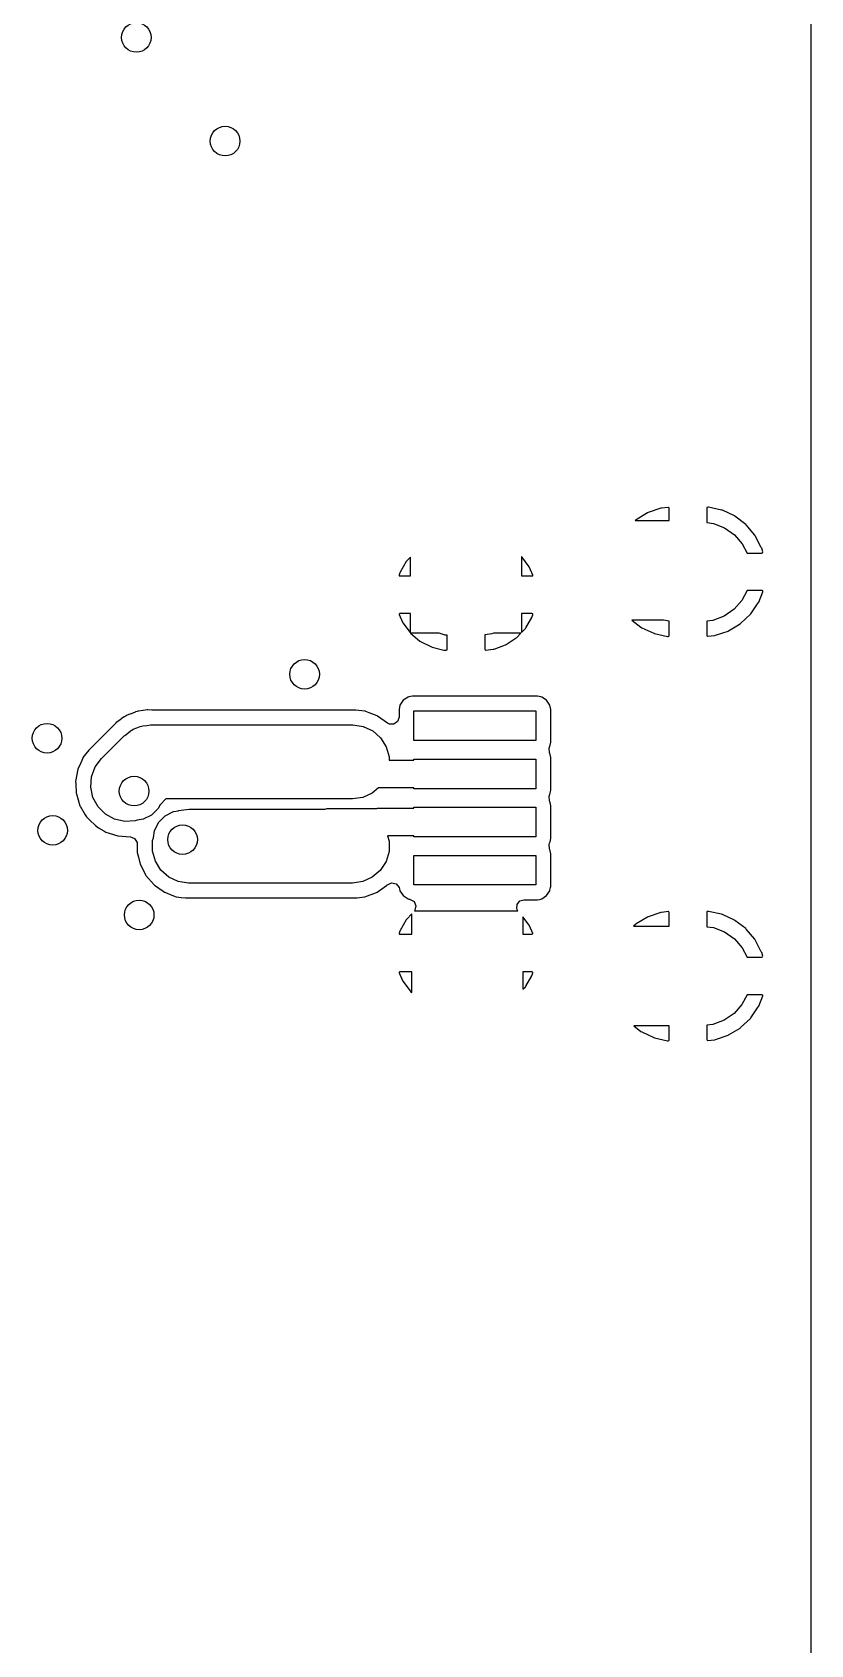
# Model space of a CAD drawing. Extents: x 0.6 to 14.8, y -5.2 to -0.6.
# Drawn here: x 14.386 to 14.8, y -3.117 to -2.259 of the extents above; entities that cross this region are included whole.
import ezdxf

# ---------------------------------------------------------------- set-up
doc = ezdxf.new("R2010")
doc.units = 0
doc.header["$MEASUREMENT"] = 0
doc.layers.add('BLACK', color=7, linetype='CONTINUOUS')

msp = doc.modelspace()

# ---------------------------------------------------------------- linework, layer by layer
at = {"layer": 'BLACK', "linetype": 'CONTINUOUS'}
for p, q in [((14.8002, -0.669762), (14.8002, -4.48772)), ((14.7204, -2.51224), (14.7137, -2.51449)), ((14.7208, -2.51215), (14.7204, -2.51224)), ((14.7245, -2.51175), (14.7208, -2.51215)), ((14.7247, -2.51176), (14.7245, -2.51175)), ((14.7248, -2.51182), (14.7247, -2.51176)), ((14.7249, -2.51232), (14.7248, -2.51182)), ((14.7249, -2.51865), (14.7249, -2.51232)), ((14.7451, -2.51173), (14.7449, -2.51189)), ((14.7449, -2.51189), (14.7449, -2.51982)), ((14.7455, -2.51157), (14.7451, -2.51173)), ((14.7458, -2.51161), (14.7455, -2.51157)), ((14.7528, -2.51317), (14.7458, -2.51161)), ((14.7069, -2.51856), (14.7068, -2.51865)), ((14.7068, -2.51865), (14.7249, -2.51865)), ((14.7073, -2.51831), (14.7069, -2.51856)), ((14.7133, -2.51467), (14.7073, -2.51831)), ((14.7137, -2.51449), (14.7133, -2.51467)), ((14.7449, -2.51982), (14.7484, -2.52028)), ((14.7484, -2.52028), (14.7544, -2.5226)), ((14.7532, -2.5133), (14.7528, -2.51317)), ((14.7596, -2.51629), (14.7532, -2.5133)), ((14.7599, -2.5165), (14.7596, -2.51629)), ((14.7656, -2.52079), (14.7599, -2.5165)), ((14.7659, -2.52108), (14.7656, -2.52079)), ((14.7704, -2.52648), (14.7659, -2.52108)), ((14.7544, -2.5226), (14.7596, -2.52627)), ((14.7596, -2.52627), (14.7638, -2.53108)), ((14.7707, -2.52683), (14.7704, -2.52648)), ((14.7739, -2.53307), (14.7707, -2.52683)), ((14.5873, -2.53814), (14.5853, -2.54025)), ((14.5873, -2.54822), (14.5873, -2.53814)), ((14.6466, -2.53813), (14.6464, -2.53789)), ((14.6464, -2.53789), (14.6464, -2.54822)), ((14.6504, -2.54331), (14.6466, -2.53813)), ((14.7638, -2.53108), (14.7664, -2.53602)), ((14.7664, -2.53602), (14.7742, -2.53602)), ((14.7741, -2.53346), (14.7739, -2.53307)), ((14.7747, -2.53546), (14.7741, -2.53346)), ((14.7742, -2.53602), (14.7746, -2.53587)), ((14.7746, -2.53587), (14.7747, -2.53546)), ((14.5816, -2.54658), (14.5813, -2.54763)), ((14.5818, -2.54617), (14.5816, -2.54658)), ((14.585, -2.54061), (14.5818, -2.54617)), ((14.5853, -2.54025), (14.585, -2.54061)), ((14.6506, -2.5437), (14.6504, -2.54331)), ((14.6523, -2.54777), (14.6506, -2.5437)), ((14.5813, -2.54763), (14.5813, -2.54809)), ((14.5813, -2.54809), (14.5817, -2.54822)), ((14.5817, -2.54822), (14.5873, -2.54822)), ((14.6464, -2.54822), (14.6519, -2.54822)), ((14.6519, -2.54822), (14.6523, -2.54808)), ((14.6523, -2.54808), (14.6523, -2.54777)), ((14.7636, -2.56118), (14.7594, -2.56595)), ((14.7664, -2.55602), (14.7636, -2.56118)), ((14.7744, -2.55602), (14.7664, -2.55602)), ((14.7683, -2.5683), (14.7723, -2.56246)), ((14.7723, -2.56246), (14.7725, -2.56209)), ((14.7725, -2.56209), (14.7747, -2.55659)), ((14.7747, -2.55614), (14.7744, -2.55602)), ((14.7747, -2.55659), (14.7747, -2.55614)), ((14.5817, -2.56822), (14.5813, -2.56836)), ((14.5813, -2.56836), (14.5813, -2.56867)), ((14.5813, -2.56867), (14.583, -2.57274)), ((14.5873, -2.56822), (14.5817, -2.56822)), ((14.5873, -2.57855), (14.5873, -2.56822)), ((14.6464, -2.56822), (14.6464, -2.5783)), ((14.6519, -2.56822), (14.6464, -2.56822)), ((14.6486, -2.57583), (14.6519, -2.57027)), ((14.6523, -2.56835), (14.6519, -2.56822)), ((14.6519, -2.57027), (14.652, -2.56986)), ((14.652, -2.56986), (14.6523, -2.56881)), ((14.6523, -2.56881), (14.6523, -2.56835)), ((14.7218, -2.5718), (14.7051, -2.5718)), ((14.7051, -2.5718), (14.7099, -2.57553)), ((14.7249, -2.57222), (14.7218, -2.5718)), ((14.7249, -2.58014), (14.7249, -2.57222)), ((14.7482, -2.57182), (14.7449, -2.57221)), ((14.7449, -2.57221), (14.7449, -2.57971)), ((14.7541, -2.56957), (14.7482, -2.57182)), ((14.7594, -2.56595), (14.7541, -2.56957)), ((14.7629, -2.57347), (14.7681, -2.56862)), ((14.7681, -2.56862), (14.7683, -2.5683)), ((14.583, -2.57274), (14.5833, -2.57313)), ((14.5833, -2.57313), (14.5871, -2.57831)), ((14.5871, -2.57831), (14.5873, -2.57855)), ((14.6025, -2.57869), (14.5874, -2.57869)), ((14.5874, -2.57869), (14.5923, -2.58281)), ((14.6058, -2.57964), (14.6025, -2.57869)), ((14.6068, -2.57972), (14.6058, -2.57964)), ((14.6068, -2.58742), (14.6068, -2.57972)), ((14.6305, -2.57908), (14.6268, -2.57958)), ((14.6268, -2.57958), (14.6268, -2.58708)), ((14.6314, -2.57869), (14.6305, -2.57908)), ((14.646, -2.57869), (14.6314, -2.57869)), ((14.6382, -2.58468), (14.6436, -2.58115)), ((14.6436, -2.58115), (14.6439, -2.58086)), ((14.6439, -2.58086), (14.646, -2.57869)), ((14.6464, -2.5783), (14.6484, -2.57619)), ((14.6484, -2.57619), (14.6486, -2.57583)), ((14.7099, -2.57553), (14.7103, -2.57575)), ((14.7103, -2.57575), (14.7167, -2.57873)), ((14.7167, -2.57873), (14.7171, -2.57887)), ((14.7171, -2.57887), (14.724, -2.58042)), ((14.724, -2.58042), (14.7243, -2.58046)), ((14.7243, -2.58046), (14.7248, -2.5803)), ((14.7248, -2.5803), (14.7249, -2.58014)), ((14.7449, -2.57971), (14.7451, -2.58021)), ((14.7451, -2.58021), (14.7452, -2.58027)), ((14.7452, -2.58027), (14.7453, -2.58029)), ((14.7453, -2.58029), (14.7491, -2.57988)), ((14.7491, -2.57988), (14.7495, -2.57979)), ((14.7495, -2.57979), (14.7562, -2.57754)), ((14.7562, -2.57754), (14.7565, -2.57736)), ((14.7565, -2.57736), (14.7626, -2.57373)), ((14.7626, -2.57373), (14.7629, -2.57347)), ((14.5923, -2.58281), (14.5927, -2.58306)), ((14.5927, -2.58306), (14.5984, -2.58598)), ((14.5984, -2.58598), (14.5988, -2.58614)), ((14.5988, -2.58614), (14.6051, -2.58768)), ((14.6051, -2.58768), (14.6055, -2.58773)), ((14.6055, -2.58773), (14.6057, -2.58774)), ((14.6057, -2.58774), (14.6058, -2.58775)), ((14.6058, -2.58775), (14.6062, -2.58775)), ((14.6062, -2.58775), (14.6067, -2.58759)), ((14.6067, -2.58759), (14.6068, -2.58742)), ((14.6268, -2.58708), (14.627, -2.58758)), ((14.627, -2.58758), (14.6271, -2.58763)), ((14.6271, -2.58763), (14.6272, -2.58765)), ((14.6272, -2.58765), (14.6313, -2.58718)), ((14.6313, -2.58718), (14.6318, -2.58707)), ((14.6318, -2.58707), (14.6378, -2.58488)), ((14.6378, -2.58488), (14.6382, -2.58468)), ((14.5834, -2.61434), (14.5816, -2.61695)), ((14.586, -2.6126), (14.5834, -2.61434)), ((14.5864, -2.61252), (14.586, -2.6126)), ((14.5873, -2.61234), (14.5864, -2.61252)), ((14.5864, -2.61252), (14.5864, -2.61252)), ((14.5883, -2.61214), (14.5873, -2.61234)), ((14.6548, -2.61214), (14.5883, -2.61214)), ((14.6558, -2.61234), (14.6548, -2.61214)), ((14.6567, -2.61252), (14.6558, -2.61234)), ((14.6571, -2.6126), (14.6567, -2.61252)), ((14.6567, -2.61252), (14.6567, -2.61252)), ((14.6597, -2.61434), (14.6571, -2.6126)), ((14.6615, -2.61695), (14.6597, -2.61434)), ((14.4347, -2.62334), (14.4329, -2.62473)), ((14.4349, -2.6232), (14.4347, -2.62334)), ((14.4352, -2.62306), (14.4349, -2.6232)), ((14.4358, -2.6227), (14.4352, -2.62306)), ((14.436, -2.62263), (14.4358, -2.6227)), ((14.4361, -2.62249), (14.436, -2.62263)), ((14.436, -2.62263), (14.436, -2.62263)), ((14.4385, -2.62161), (14.4361, -2.62249)), ((14.4387, -2.62153), (14.4385, -2.62161)), ((14.4408, -2.62061), (14.4387, -2.62153)), ((14.441, -2.62052), (14.4408, -2.62061)), ((14.4408, -2.62061), (14.4408, -2.62061)), ((14.4413, -2.62046), (14.441, -2.62052)), ((14.442, -2.62026), (14.4413, -2.62046)), ((14.4424, -2.62013), (14.442, -2.62026)), ((14.4426, -2.62011), (14.4424, -2.62013)), ((14.4449, -2.61983), (14.4426, -2.62011)), ((14.4426, -2.62011), (14.4426, -2.62011)), ((14.4451, -2.6198), (14.4449, -2.61983)), ((14.4473, -2.61941), (14.4451, -2.6198)), ((14.4476, -2.61937), (14.4473, -2.61941)), ((14.4473, -2.61941), (14.4473, -2.61941)), ((14.4498, -2.61953), (14.4476, -2.61937)), ((14.4501, -2.61954), (14.4498, -2.61953)), ((14.5582, -2.61954), (14.4501, -2.61954)), ((14.5583, -2.61955), (14.5582, -2.61954)), ((14.5631, -2.62018), (14.5583, -2.61955)), ((14.5633, -2.62021), (14.5631, -2.62018)), ((14.5631, -2.62018), (14.5631, -2.62018)), ((14.5635, -2.62029), (14.5633, -2.62021)), ((14.5654, -2.62103), (14.5635, -2.62029)), ((14.5635, -2.62029), (14.5635, -2.62029)), ((14.5695, -2.62263), (14.5654, -2.62103)), ((14.5697, -2.62277), (14.5695, -2.62263)), ((14.575, -2.62647), (14.5697, -2.62277)), ((14.5697, -2.62277), (14.5697, -2.62277)), ((14.5812, -2.62332), (14.5804, -2.62561)), ((14.5816, -2.61695), (14.5812, -2.61925)), ((14.5812, -2.61925), (14.5812, -2.62332)), ((14.5891, -2.63578), (14.5891, -2.62003)), ((14.5891, -2.62003), (14.654, -2.62003)), ((14.654, -2.62003), (14.654, -2.63578)), ((14.6619, -2.61925), (14.6615, -2.61695)), ((14.6619, -2.63656), (14.6619, -2.61925)), ((14.4289, -2.62827), (14.4162, -2.6409)), ((14.429, -2.62811), (14.4289, -2.62827)), ((14.4305, -2.62645), (14.429, -2.62811)), ((14.4306, -2.62628), (14.4305, -2.62645)), ((14.4305, -2.62645), (14.4305, -2.62645)), ((14.4318, -2.62551), (14.4306, -2.62628)), ((14.4327, -2.62485), (14.4318, -2.62551)), ((14.4329, -2.62473), (14.4327, -2.62485)), ((14.4353, -2.63303), (14.4369, -2.63184)), ((14.4369, -2.63184), (14.4384, -2.63053)), ((14.4384, -2.63053), (14.4391, -2.6302)), ((14.4391, -2.6302), (14.4398, -2.62973)), ((14.4398, -2.62973), (14.4417, -2.62905)), ((14.4417, -2.62905), (14.4435, -2.62822)), ((14.4435, -2.62822), (14.4443, -2.62811)), ((14.4443, -2.62811), (14.445, -2.62784)), ((14.445, -2.62784), (14.447, -2.62771)), ((14.447, -2.62771), (14.449, -2.62743)), ((14.449, -2.62743), (14.5564, -2.62743)), ((14.5564, -2.62743), (14.5566, -2.62743)), ((14.5566, -2.62743), (14.5622, -2.62829)), ((14.5622, -2.62829), (14.5672, -2.63066)), ((14.5672, -2.63066), (14.5714, -2.63436)), ((14.5761, -2.62703), (14.575, -2.62642)), ((14.575, -2.62642), (14.575, -2.62647)), ((14.5785, -2.62703), (14.5761, -2.62703)), ((14.5804, -2.62561), (14.5785, -2.62703)), ((14.4162, -2.6409), (14.4131, -2.64483)), ((14.423, -2.6453), (14.4351, -2.63319)), ((14.4351, -2.63319), (14.4353, -2.63303)), ((14.5714, -2.63436), (14.5744, -2.63908)), ((14.5744, -2.63908), (14.5759, -2.64444)), ((14.654, -2.63578), (14.5891, -2.63578)), ((14.6611, -2.63979), (14.6612, -2.63921)), ((14.6612, -2.64219), (14.6611, -2.63979)), ((14.6612, -2.63921), (14.6613, -2.63918)), ((14.6613, -2.63918), (14.6615, -2.63886)), ((14.6615, -2.63886), (14.6619, -2.63656)), ((14.4119, -2.64765), (14.4104, -2.65091)), ((14.413, -2.64504), (14.4119, -2.64765)), ((14.4131, -2.64483), (14.413, -2.64504)), ((14.413, -2.64504), (14.413, -2.64504)), ((14.4177, -2.65499), (14.4196, -2.64977)), ((14.4196, -2.64977), (14.423, -2.6453)), ((14.5759, -2.64444), (14.5759, -2.64611)), ((14.5759, -2.64611), (14.5891, -2.64611)), ((14.5891, -2.64611), (14.5891, -2.64562)), ((14.5891, -2.64562), (14.654, -2.64562)), ((14.654, -2.64562), (14.654, -2.66137)), ((14.6613, -2.64222), (14.6612, -2.64219)), ((14.6615, -2.64254), (14.6613, -2.64222)), ((14.6619, -2.64484), (14.6615, -2.64254)), ((14.6619, -2.66215), (14.6619, -2.64484)), ((14.4104, -2.65091), (14.4092, -2.65748)), ((14.4092, -2.65748), (14.4093, -2.65873)), ((14.4173, -2.66056), (14.4177, -2.65499)), ((14.4093, -2.65873), (14.4095, -2.66366)), ((14.4095, -2.66366), (14.4096, -2.66414)), ((14.4096, -2.66414), (14.4115, -2.67052)), ((14.4184, -2.66602), (14.4173, -2.66056)), ((14.4211, -2.67093), (14.4184, -2.66602)), ((14.4572, -2.6668), (14.4541, -2.66985)), ((14.5564, -2.6668), (14.4572, -2.6668)), ((14.5619, -2.66601), (14.5564, -2.6668)), ((14.567, -2.6637), (14.5619, -2.66601)), ((14.5703, -2.66088), (14.567, -2.6637)), ((14.5891, -2.66088), (14.5703, -2.66088)), ((14.5891, -2.66137), (14.5891, -2.66088)), ((14.654, -2.66137), (14.5891, -2.66137)), ((14.6611, -2.66538), (14.6612, -2.6648)), ((14.6612, -2.66778), (14.6611, -2.66538)), ((14.6612, -2.6648), (14.6613, -2.66477)), ((14.6613, -2.66477), (14.6615, -2.66445)), ((14.6615, -2.66445), (14.6616, -2.66366)), ((14.6616, -2.66366), (14.6618, -2.66279)), ((14.6618, -2.66279), (14.6619, -2.66215)), ((14.4115, -2.67052), (14.4116, -2.67072)), ((14.4116, -2.67072), (14.4116, -2.67072)), ((14.4116, -2.67072), (14.4143, -2.67522)), ((14.4143, -2.67522), (14.415, -2.67625)), ((14.425, -2.6749), (14.4211, -2.67093)), ((14.4299, -2.67761), (14.425, -2.6749)), ((14.4496, -2.67539), (14.4452, -2.67762)), ((14.4531, -2.6719), (14.4496, -2.67539)), ((14.4541, -2.66985), (14.4531, -2.6719)), ((14.4569, -2.67571), (14.4613, -2.67348)), ((14.4613, -2.67348), (14.4639, -2.67307)), ((14.4639, -2.67307), (14.464, -2.67298)), ((14.464, -2.67298), (14.4696, -2.67219)), ((14.4696, -2.67219), (14.5419, -2.67219)), ((14.5419, -2.67219), (14.5429, -2.67185)), ((14.5429, -2.67185), (14.5433, -2.67189)), ((14.5433, -2.67189), (14.5437, -2.6718)), ((14.5437, -2.6718), (14.5694, -2.6718)), ((14.5694, -2.6718), (14.5698, -2.6717)), ((14.5698, -2.6717), (14.5891, -2.6717)), ((14.5891, -2.6717), (14.5891, -2.67121)), ((14.5891, -2.67121), (14.654, -2.67121)), ((14.654, -2.67121), (14.654, -2.68696)), ((14.6613, -2.66781), (14.6612, -2.66778)), ((14.6615, -2.66813), (14.6613, -2.66781)), ((14.6615, -2.66851), (14.6615, -2.66813)), ((14.6616, -2.66868), (14.6615, -2.66851)), ((14.6615, -2.66851), (14.6615, -2.66851)), ((14.6619, -2.67044), (14.6616, -2.66868)), ((14.6619, -2.68774), (14.6619, -2.67044)), ((14.415, -2.67625), (14.4151, -2.67642)), ((14.4151, -2.67642), (14.4151, -2.67642)), ((14.4151, -2.67642), (14.4168, -2.67816)), ((14.4168, -2.67816), (14.4197, -2.68099)), ((14.4197, -2.68099), (14.4214, -2.6821)), ((14.4214, -2.6821), (14.4242, -2.68376)), ((14.4242, -2.68376), (14.4253, -2.68448)), ((14.4353, -2.67884), (14.4299, -2.67761)), ((14.4409, -2.6785), (14.4353, -2.67884)), ((14.4419, -2.67815), (14.4409, -2.6785)), ((14.4452, -2.67762), (14.4419, -2.67815)), ((14.4506, -2.68744), (14.4512, -2.68359)), ((14.4512, -2.68359), (14.4534, -2.6792)), ((14.4534, -2.6792), (14.4569, -2.67571)), ((14.4253, -2.68448), (14.4317, -2.68651)), ((14.4317, -2.68651), (14.4384, -2.68696)), ((14.4384, -2.68696), (14.4406, -2.68786)), ((14.4406, -2.68786), (14.4419, -2.6899)), ((14.4419, -2.6899), (14.442, -2.69087)), ((14.442, -2.69087), (14.442, -2.69348)), ((14.4501, -2.68897), (14.4506, -2.68744)), ((14.4501, -2.69455), (14.4501, -2.68897)), ((14.5891, -2.68647), (14.5751, -2.68647)), ((14.5751, -2.68647), (14.5759, -2.68921)), ((14.5759, -2.68921), (14.5759, -2.69479)), ((14.5891, -2.68696), (14.5891, -2.68647)), ((14.654, -2.68696), (14.5891, -2.68696)), ((14.6611, -2.69097), (14.6612, -2.69039)), ((14.6612, -2.69337), (14.6611, -2.69097)), ((14.6612, -2.69039), (14.6613, -2.69036)), ((14.6613, -2.69036), (14.6615, -2.69004)), ((14.6615, -2.69004), (14.6616, -2.68962)), ((14.6616, -2.68962), (14.6619, -2.68793)), ((14.6619, -2.68793), (14.6619, -2.68774)), ((14.442, -2.69348), (14.442, -2.69507)), ((14.442, -2.69507), (14.442, -2.6953)), ((14.442, -2.6953), (14.442, -2.6953)), ((14.442, -2.6953), (14.4426, -2.69781)), ((14.4426, -2.69781), (14.4435, -2.70156)), ((14.4516, -2.69991), (14.4501, -2.69455)), ((14.4546, -2.70464), (14.4516, -2.69991)), ((14.5743, -2.70013), (14.5712, -2.70482)), ((14.5759, -2.69479), (14.5743, -2.70013)), ((14.5891, -2.71255), (14.5891, -2.6968)), ((14.5891, -2.6968), (14.654, -2.6968)), ((14.654, -2.6968), (14.654, -2.71255)), ((14.6613, -2.6934), (14.6612, -2.69337)), ((14.6615, -2.69372), (14.6613, -2.6934)), ((14.6619, -2.69603), (14.6615, -2.69372)), ((14.6619, -2.71333), (14.6619, -2.69603)), ((14.4435, -2.70156), (14.4447, -2.70384)), ((14.4447, -2.70384), (14.4464, -2.7072)), ((14.4464, -2.7072), (14.4466, -2.70749)), ((14.4466, -2.70749), (14.451, -2.71252)), ((14.4588, -2.70833), (14.4546, -2.70464)), ((14.4638, -2.7107), (14.4588, -2.70833)), ((14.567, -2.70846), (14.5619, -2.71077)), ((14.5712, -2.70482), (14.567, -2.70846)), ((14.451, -2.71252), (14.4512, -2.71266)), ((14.4512, -2.71266), (14.4512, -2.71266)), ((14.4512, -2.71266), (14.4557, -2.71585)), ((14.4557, -2.71585), (14.4564, -2.71636)), ((14.4564, -2.71636), (14.4567, -2.71645)), ((14.4567, -2.71645), (14.4604, -2.7179)), ((14.4604, -2.7179), (14.4627, -2.71879)), ((14.4693, -2.71156), (14.4638, -2.7107)), ((14.4696, -2.71156), (14.4693, -2.71156)), ((14.5564, -2.71156), (14.4696, -2.71156)), ((14.5619, -2.71077), (14.5564, -2.71156)), ((14.563, -2.71886), (14.5693, -2.7165)), ((14.5693, -2.7165), (14.5695, -2.71636)), ((14.5695, -2.71636), (14.5746, -2.71285)), ((14.5695, -2.71636), (14.5695, -2.71636)), ((14.5746, -2.71285), (14.5748, -2.71272)), ((14.5748, -2.71272), (14.5749, -2.71254)), ((14.5749, -2.71254), (14.575, -2.71245)), ((14.575, -2.71245), (14.5772, -2.7115)), ((14.5772, -2.7115), (14.5796, -2.71202)), ((14.5796, -2.71202), (14.5812, -2.71383)), ((14.5812, -2.71383), (14.5814, -2.71462)), ((14.5814, -2.71462), (14.5816, -2.71563)), ((14.5816, -2.71563), (14.5834, -2.71824)), ((14.5834, -2.71824), (14.586, -2.71999)), ((14.654, -2.71255), (14.5891, -2.71255)), ((14.6571, -2.71999), (14.6597, -2.71824)), ((14.6597, -2.71824), (14.6615, -2.71563)), ((14.6615, -2.71525), (14.6618, -2.71389)), ((14.6615, -2.71563), (14.6615, -2.71525)), ((14.6615, -2.71525), (14.6615, -2.71525)), ((14.6618, -2.71389), (14.6619, -2.71333)), ((14.4627, -2.71879), (14.4629, -2.71882)), ((14.4629, -2.71882), (14.4629, -2.71882)), ((14.4629, -2.71882), (14.4654, -2.71915)), ((14.4654, -2.71915), (14.4677, -2.71946)), ((14.4677, -2.71946), (14.4679, -2.71946)), ((14.4679, -2.71946), (14.5147, -2.71946)), ((14.5147, -2.71946), (14.5581, -2.71946)), ((14.5581, -2.71946), (14.559, -2.71935)), ((14.559, -2.71935), (14.5628, -2.71888)), ((14.5628, -2.71888), (14.563, -2.71886)), ((14.5628, -2.71888), (14.5628, -2.71888)), ((14.586, -2.71999), (14.5864, -2.72006)), ((14.5864, -2.72006), (14.5864, -2.72006)), ((14.5864, -2.72006), (14.5869, -2.72016)), ((14.5869, -2.72016), (14.5871, -2.72021)), ((14.5871, -2.72021), (14.5892, -2.72139)), ((14.5892, -2.72139), (14.5902, -2.72357)), ((14.5897, -2.72594), (14.5895, -2.72633)), ((14.5895, -2.72633), (14.6444, -2.72633)), ((14.5902, -2.72357), (14.5897, -2.72594)), ((14.6438, -2.72526), (14.644, -2.72286)), ((14.6444, -2.72633), (14.6438, -2.72526)), ((14.644, -2.72286), (14.6455, -2.72102)), ((14.6455, -2.72102), (14.6476, -2.72044)), ((14.6476, -2.72044), (14.6548, -2.72044)), ((14.6548, -2.72044), (14.656, -2.72021)), ((14.656, -2.72021), (14.6567, -2.72006)), ((14.6567, -2.72006), (14.6571, -2.71999)), ((14.6567, -2.72006), (14.6567, -2.72006)), ((14.7245, -2.72671), (14.7208, -2.72711)), ((14.7247, -2.72672), (14.7245, -2.72671)), ((14.7248, -2.72678), (14.7247, -2.72672)), ((14.7249, -2.72728), (14.7248, -2.72678)), ((14.7451, -2.72669), (14.7449, -2.72685)), ((14.7449, -2.72685), (14.7449, -2.73478)), ((14.7455, -2.72653), (14.7451, -2.72669)), ((14.7458, -2.72658), (14.7455, -2.72653)), ((14.7528, -2.72813), (14.7458, -2.72658)), ((14.585, -2.73116), (14.5818, -2.73672)), ((14.5853, -2.7308), (14.585, -2.73116)), ((14.5881, -2.72786), (14.5853, -2.7308)), ((14.5881, -2.73877), (14.5881, -2.72786)), ((14.6504, -2.73386), (14.6471, -2.72945)), ((14.6471, -2.72945), (14.6471, -2.73877)), ((14.6506, -2.73425), (14.6504, -2.73386)), ((14.6523, -2.73832), (14.6506, -2.73425)), ((14.7069, -2.73352), (14.706, -2.7344)), ((14.706, -2.7344), (14.7249, -2.7344)), ((14.7073, -2.73327), (14.7069, -2.73352)), ((14.7133, -2.72963), (14.7073, -2.73327)), ((14.7137, -2.72945), (14.7133, -2.72963)), ((14.7204, -2.7272), (14.7137, -2.72945)), ((14.7208, -2.72711), (14.7204, -2.7272)), ((14.7249, -2.7344), (14.7249, -2.72728)), ((14.7449, -2.73478), (14.7484, -2.73524)), ((14.7484, -2.73524), (14.7544, -2.73756)), ((14.7532, -2.72826), (14.7528, -2.72813)), ((14.7596, -2.73125), (14.7532, -2.72826)), ((14.7599, -2.73146), (14.7596, -2.73125)), ((14.7656, -2.73575), (14.7599, -2.73146)), ((14.5816, -2.73713), (14.5813, -2.73818)), ((14.5813, -2.73818), (14.5813, -2.73864)), ((14.5813, -2.73864), (14.5817, -2.73877)), ((14.5818, -2.73672), (14.5816, -2.73713)), ((14.5817, -2.73877), (14.5881, -2.73877)), ((14.6471, -2.73877), (14.6519, -2.73877)), ((14.6519, -2.73877), (14.6523, -2.73863)), ((14.6523, -2.73863), (14.6523, -2.73832)), ((14.7544, -2.73756), (14.7596, -2.74123)), ((14.7596, -2.74123), (14.7638, -2.74604)), ((14.7659, -2.73604), (14.7656, -2.73575)), ((14.7704, -2.74144), (14.7659, -2.73604)), ((14.7707, -2.74179), (14.7704, -2.74144)), ((14.7739, -2.74803), (14.7707, -2.74179)), ((14.7638, -2.74604), (14.7664, -2.75098)), ((14.7664, -2.75098), (14.7742, -2.75098)), ((14.7741, -2.74842), (14.7739, -2.74803)), ((14.7747, -2.75042), (14.7741, -2.74842)), ((14.7742, -2.75098), (14.7746, -2.75083)), ((14.7746, -2.75083), (14.7747, -2.75042)), ((14.5817, -2.75877), (14.5813, -2.75891)), ((14.5813, -2.75891), (14.5813, -2.75922)), ((14.5813, -2.75922), (14.583, -2.76329)), ((14.5881, -2.75877), (14.5817, -2.75877)), ((14.5881, -2.76979), (14.5881, -2.75877)), ((14.6471, -2.75877), (14.6471, -2.76802)), ((14.6519, -2.75877), (14.6471, -2.75877)), ((14.6486, -2.76638), (14.6519, -2.76082)), ((14.6523, -2.7589), (14.6519, -2.75877)), ((14.6519, -2.76082), (14.652, -2.76041)), ((14.652, -2.76041), (14.6523, -2.75936)), ((14.6523, -2.75936), (14.6523, -2.7589)), ((14.583, -2.76329), (14.5833, -2.76368)), ((14.5833, -2.76368), (14.5871, -2.76886)), ((14.5871, -2.76886), (14.5874, -2.76919)), ((14.5874, -2.76919), (14.5881, -2.76979)), ((14.6471, -2.76802), (14.6484, -2.76674)), ((14.6484, -2.76674), (14.6486, -2.76638)), ((14.7636, -2.77614), (14.7594, -2.78091)), ((14.7664, -2.77098), (14.7636, -2.77614)), ((14.7744, -2.77098), (14.7664, -2.77098)), ((14.7683, -2.78326), (14.7723, -2.77742)), ((14.7723, -2.77742), (14.7725, -2.77705)), ((14.7725, -2.77705), (14.7747, -2.77155)), ((14.7747, -2.7711), (14.7744, -2.77098)), ((14.7747, -2.77155), (14.7747, -2.7711)), ((14.7482, -2.78678), (14.7449, -2.78717)), ((14.7541, -2.78453), (14.7482, -2.78678)), ((14.7594, -2.78091), (14.7541, -2.78453)), ((14.7629, -2.78843), (14.7681, -2.78358)), ((14.7681, -2.78358), (14.7683, -2.78326)), ((14.7061, -2.78755), (14.7099, -2.79049)), ((14.7249, -2.78755), (14.7061, -2.78755)), ((14.7099, -2.79049), (14.7103, -2.79071)), ((14.7103, -2.79071), (14.7167, -2.79369)), ((14.7167, -2.79369), (14.7171, -2.79383)), ((14.7171, -2.79383), (14.724, -2.79538)), ((14.724, -2.79538), (14.7243, -2.79542)), ((14.7243, -2.79542), (14.7248, -2.79526)), ((14.7248, -2.79526), (14.7249, -2.7951)), ((14.7249, -2.7951), (14.7249, -2.78755)), ((14.7449, -2.78717), (14.7449, -2.79467)), ((14.7449, -2.79467), (14.7451, -2.79517)), ((14.7451, -2.79517), (14.7452, -2.79523)), ((14.7452, -2.79523), (14.7453, -2.79525)), ((14.7453, -2.79525), (14.7491, -2.79484)), ((14.7491, -2.79484), (14.7495, -2.79475)), ((14.7495, -2.79475), (14.7562, -2.7925)), ((14.7562, -2.7925), (14.7565, -2.79232)), ((14.7565, -2.79232), (14.7626, -2.78869)), ((14.7626, -2.78869), (14.7629, -2.78843))]:
    msp.add_line(p, q, dxfattribs=at)
at = {"layer": 'BLACK'}
for centre in [(14.4415, -2.26181), (14.4887, -2.31693), (14.531, -2.60051), (14.394, -2.63451), (14.4403, -2.66265), (14.397, -2.68351), (14.4661, -2.68845), (14.443, -2.72851)]:
    msp.add_circle(centre, 0.007874, dxfattribs=at)

doc.saveas('drawing.dxf')
